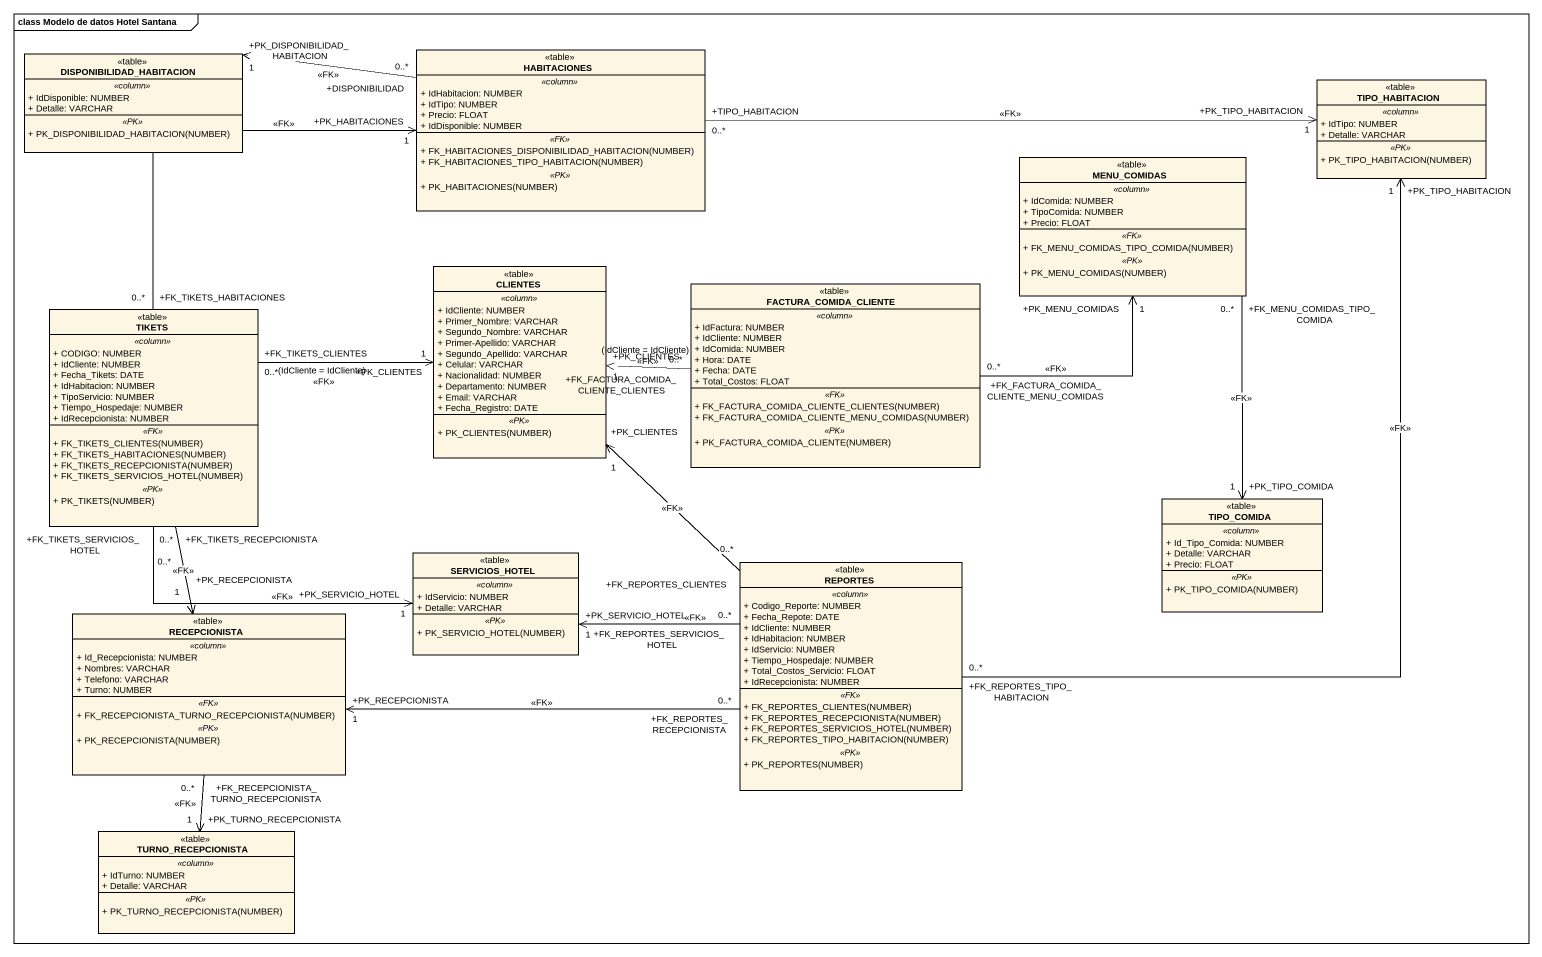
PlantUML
@startuml
mainframe class Modelo de datos Hotel Santana
hide circle
hide empty members
skinparam classAttributeIconSize 0
class DISPONIBILIDAD_HABITACION <<table>> {
  .. <<column>> ..
  + IdDisponible: NUMBER
  + Detalle: VARCHAR
  .. <<PK>> ..
  + PK_DISPONIBILIDAD_HABITACION(NUMBER)
}
class HABITACIONES <<table>> {
  .. <<column>> ..
  + IdHabitacion: NUMBER
  + IdTipo: NUMBER
  + Precio: FLOAT
  + IdDisponible: NUMBER
  .. <<FK>> ..
  + FK_HABITACIONES_DISPONIBILIDAD_HABITACION(NUMBER)
  + FK_HABITACIONES_TIPO_HABITACION(NUMBER)
  .. <<PK>> ..
  + PK_HABITACIONES(NUMBER)
}
class TIPO_HABITACION <<table>> {
  .. <<column>> ..
  + IdTipo: NUMBER
  + Detalle: VARCHAR
  .. <<PK>> ..
  + PK_TIPO_HABITACION(NUMBER)
}
class MENU_COMIDAS <<table>> {
  .. <<column>> ..
  + IdComida: NUMBER
  + TipoComida: NUMBER
  + Precio: FLOAT
  .. <<FK>> ..
  + FK_MENU_COMIDAS_TIPO_COMIDA(NUMBER)
  .. <<PK>> ..
  + PK_MENU_COMIDAS(NUMBER)
}
class CLIENTES <<table>> {
  .. <<column>> ..
  + IdCliente: NUMBER
  + Primer_Nombre: VARCHAR
  + Segundo_Nombre: VARCHAR
  + Primer-Apellido: VARCHAR
  + Segundo_Apellido: VARCHAR
  + Celular: VARCHAR
  + Nacionalidad: NUMBER
  + Departamento: NUMBER
  + Email: VARCHAR
  + Fecha_Registro: DATE
  .. <<PK>> ..
  + PK_CLIENTES(NUMBER)
}
class TIKETS <<table>> {
  .. <<column>> ..
  + CODIGO: NUMBER
  + IdCliente: NUMBER
  + Fecha_Tikets: DATE
  + IdHabitacion: NUMBER
  + TipoServicio: NUMBER
  + Tiempo_Hospedaje: NUMBER
  + IdRecepcionista: NUMBER
  .. <<FK>> ..
  + FK_TIKETS_CLIENTES(NUMBER)
  + FK_TIKETS_HABITACIONES(NUMBER)
  + FK_TIKETS_RECEPCIONISTA(NUMBER)
  + FK_TIKETS_SERVICIOS_HOTEL(NUMBER)
  .. <<PK>> ..
  + PK_TIKETS(NUMBER)
}
class FACTURA_COMIDA_CLIENTE <<table>> {
  .. <<column>> ..
  + IdFactura: NUMBER
  + IdCliente: NUMBER
  + IdComida: NUMBER
  + Hora: DATE
  + Fecha: DATE
  + Total_Costos: FLOAT
  .. <<FK>> ..
  + FK_FACTURA_COMIDA_CLIENTE_CLIENTES(NUMBER)
  + FK_FACTURA_COMIDA_CLIENTE_MENU_COMIDAS(NUMBER)
  .. <<PK>> ..
  + PK_FACTURA_COMIDA_CLIENTE(NUMBER)
}
class TIPO_COMIDA <<table>> {
  .. <<column>> ..
  + Id_Tipo_Comida: NUMBER
  + Detalle: VARCHAR
  + Precio: FLOAT
  .. <<PK>> ..
  + PK_TIPO_COMIDA(NUMBER)
}
class SERVICIOS_HOTEL <<table>> {
  .. <<column>> ..
  + IdServicio: NUMBER
  + Detalle: VARCHAR
  .. <<PK>> ..
  + PK_SERVICIO_HOTEL(NUMBER)
}
class REPORTES <<table>> {
  .. <<column>> ..
  + Codigo_Reporte: NUMBER
  + Fecha_Repote: DATE
  + IdCliente: NUMBER
  + IdHabitacion: NUMBER
  + IdServicio: NUMBER
  + Tiempo_Hospedaje: NUMBER
  + Total_Costos_Servicio: FLOAT
  + IdRecepcionista: NUMBER
  .. <<FK>> ..
  + FK_REPORTES_CLIENTES(NUMBER)
  + FK_REPORTES_RECEPCIONISTA(NUMBER)
  + FK_REPORTES_SERVICIOS_HOTEL(NUMBER)
  + FK_REPORTES_TIPO_HABITACION(NUMBER)
  .. <<PK>> ..
  + PK_REPORTES(NUMBER)
}
class RECEPCIONISTA <<table>> {
  .. <<column>> ..
  + Id_Recepcionista: NUMBER
  + Nombres: VARCHAR
  + Telefono: VARCHAR
  + Turno: NUMBER
  .. <<FK>> ..
  + FK_RECEPCIONISTA_TURNO_RECEPCIONISTA(NUMBER)
  .. <<PK>> ..
  + PK_RECEPCIONISTA(NUMBER)
}
class TURNO_RECEPCIONISTA <<table>> {
  .. <<column>> ..
  + IdTurno: NUMBER
  + Detalle: VARCHAR
  .. <<PK>> ..
  + PK_TURNO_RECEPCIONISTA(NUMBER)
}
HABITACIONES "+DISPONIBILIDAD\n0..*" -left-> "+PK_DISPONIBILIDAD_HABITACION\n1" DISPONIBILIDAD_HABITACION : <<FK>>
HABITACIONES "+TIPO_HABITACION\n0..*" -right-> "+PK_TIPO_HABITACION\n1" TIPO_HABITACION : <<FK>>
MENU_COMIDAS "+FK_MENU_COMIDAS_TIPO_COMIDA\n0..*" --> "+PK_TIPO_COMIDA\n1" TIPO_COMIDA : <<FK>>
TIKETS "+FK_TIKETS_HABITACIONES\n0..*" -up-> "+PK_HABITACIONES\n1" HABITACIONES : <<FK>>
TIKETS "+FK_TIKETS_CLIENTES\n0..*" -right-> "+PK_CLIENTES\n1" CLIENTES : (IdCliente = IdCliente)\n<<FK>>
TIKETS "+FK_TIKETS_SERVICIOS_HOTEL\n0..*" -right-> "+PK_SERVICIO_HOTEL\n1" SERVICIOS_HOTEL : <<FK>>
TIKETS "+FK_TIKETS_RECEPCIONISTA\n0..*" --> "+PK_RECEPCIONISTA\n1" RECEPCIONISTA : <<FK>>
FACTURA_COMIDA_CLIENTE "+FK_FACTURA_COMIDA_CLIENTE_MENU_COMIDAS\n0..*" -right-> "+PK_MENU_COMIDAS\n1" MENU_COMIDAS : <<FK>>
FACTURA_COMIDA_CLIENTE "+FK_FACTURA_COMIDA_CLIENTE_CLIENTES\n0..*" -left-> "+PK_CLIENTES\n1" CLIENTES : (IdCliente = IdCliente)\n<<FK>>
REPORTES "+FK_REPORTES_TIPO_HABITACION\n0..*" -up-> "+PK_TIPO_HABITACION\n1" TIPO_HABITACION : <<FK>>
REPORTES "+FK_REPORTES_CLIENTES\n0..*" -up-> "+PK_CLIENTES\n1" CLIENTES : <<FK>>
REPORTES "+FK_REPORTES_SERVICIOS_HOTEL\n0..*" -left-> "+PK_SERVICIO_HOTEL\n1" SERVICIOS_HOTEL : <<FK>>
REPORTES "+FK_REPORTES_RECEPCIONISTA\n0..*" -left-> "+PK_RECEPCIONISTA\n1" RECEPCIONISTA : <<FK>>
RECEPCIONISTA "+FK_RECEPCIONISTA_TURNO_RECEPCIONISTA\n0..*" --> "+PK_TURNO_RECEPCIONISTA\n1" TURNO_RECEPCIONISTA : <<FK>>
@enduml
